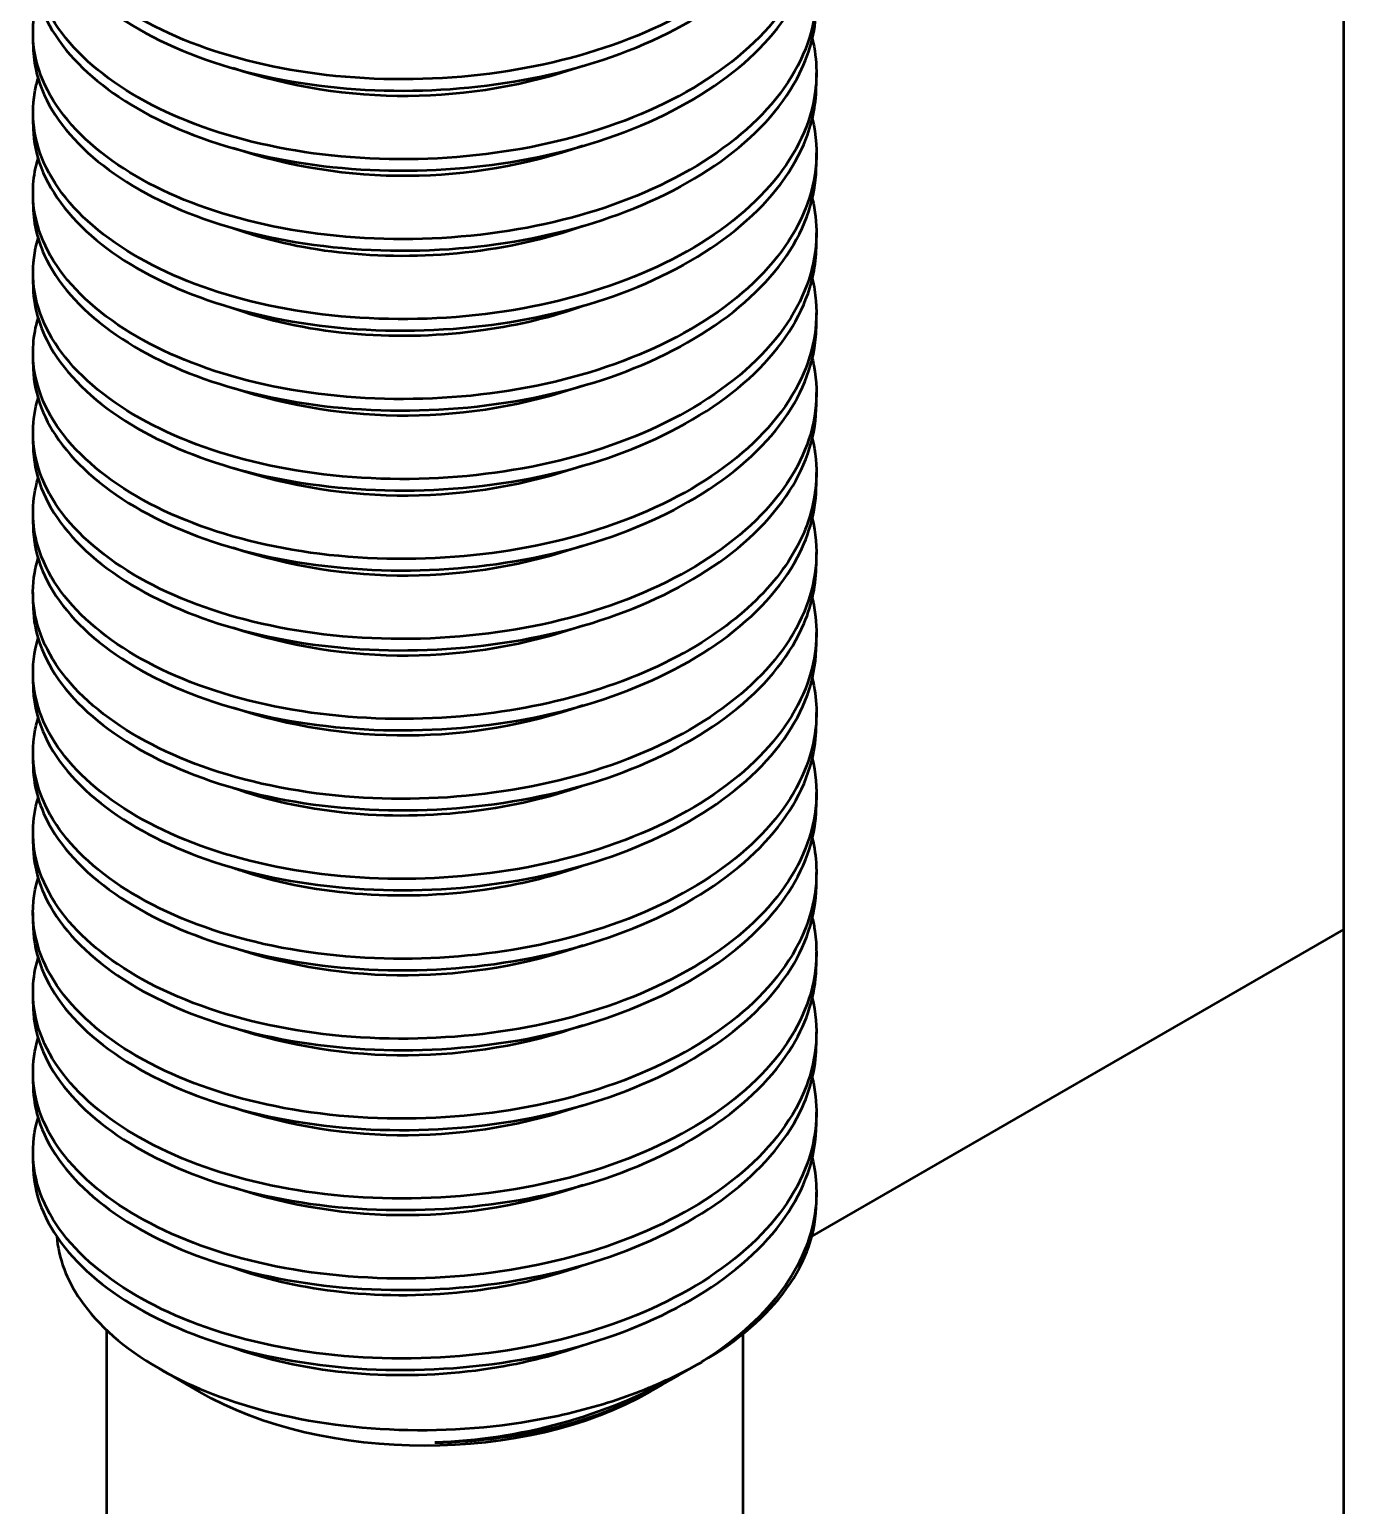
# Model space of a CAD drawing. Header units: millimetres. Extents: x 0 to 420, y 0 to 297.
# Drawn here: x 268.62 to 270.537, y 142.711 to 144.864 of the extents above; entities that cross this region are included whole.
import ezdxf

# ---------------------------------------------------------------- set-up
doc = ezdxf.new("R2010")
doc.units = ezdxf.units.MM
doc.header["$LTSCALE"] = 0.75
doc.layers.add('Visible', color=7, linetype='Continuous', lineweight=50)

msp = doc.modelspace()

# ---------------------------------------------------------------- linework, layer by layer
at = {"layer": 'Visible', "extrusion": (0, 0.816497, 0.57735)}
for p, q in [((270.537, 145.4377), (270.537, 142.1035)), ((268.6252, 144.8429), (268.6252, 144.8596)), ((269.768, 144.7846), (269.768, 144.8012)), ((268.6252, 144.7262), (268.6252, 144.7429)), ((269.768, 144.6679), (269.768, 144.6846)), ((268.6252, 144.6096), (268.6252, 144.6263)), ((269.768, 144.5513), (269.768, 144.5679)), ((268.6252, 144.493), (268.6252, 144.5096)), ((269.768, 144.4346), (269.768, 144.4513)), ((268.6252, 144.3763), (268.6252, 144.393)), ((269.768, 144.318), (269.768, 144.3347)), ((268.6252, 144.2597), (268.6252, 144.2763)), ((269.768, 144.2014), (269.768, 144.218)), ((268.6252, 144.143), (268.6252, 144.1597)), ((269.768, 144.0847), (269.768, 144.1014)), ((268.6252, 144.0264), (268.6252, 144.0431)), ((269.768, 143.9681), (269.768, 143.9847)), ((268.6252, 143.9097), (268.6252, 143.9264)), ((269.768, 143.8514), (269.768, 143.8681)), ((268.6252, 143.7931), (268.6252, 143.8098)), ((269.768, 143.7348), (269.768, 143.7514)), ((268.6252, 143.6765), (268.6252, 143.6931)), ((269.768, 143.6181), (269.768, 143.6348)), ((268.6252, 143.5598), (268.6252, 143.5765)), ((270.537, 143.5517), (269.7615, 143.104)), ((269.768, 143.5015), (269.768, 143.5182)), ((268.6252, 143.4432), (268.6252, 143.4598)), ((269.768, 143.3849), (269.768, 143.4015)), ((268.6252, 143.3265), (268.6252, 143.3432)), ((269.768, 143.2682), (269.768, 143.2849)), ((268.6252, 143.2099), (268.6252, 143.2266)), ((269.768, 143.1538), (269.768, 143.1682)), ((268.7323, 142.9673), (268.7323, 142.1332)), ((269.6609, 142.9615), (269.6609, 142.1332)), ((269.5665, 142.9008), (269.6007, 142.9205)), ((268.8683, 142.8768), (268.8086, 142.9113)), ((269.5249, 142.8768), (269.5382, 142.8845))]:
    msp.add_line(p, q, dxfattribs=at)
at = {"layer": 'Visible', "extrusion": (1e-16, -2e-16, -1)}
msp.add_arc((-269.1674, 145.5607), 0.7933, 250.8625, 288.3913, dxfattribs=at)
at = {"layer": 'Visible', "extrusion": (2e-16, -1e-16, -1)}
for centre, radius, start, end in [((-269.1674, 145.4444), 0.7936, 250.8759, 288.3866), ((-269.1859, 143.5896), 0.7871, 241.0731, 268.1349)]:
    msp.add_arc(centre, radius, start, end, dxfattribs=at)
at = {"layer": 'Visible', "extrusion": (0, 0, -1)}
msp.add_arc((-269.1672, 145.096), 0.795, 250.8983, 288.3414, dxfattribs=at)
at = {"layer": 'Visible', "extrusion": (2e-16, -2e-16, -1)}
for centre, radius, start, end in [((-269.1673, 144.9781), 0.7938, 250.8713, 288.3728), ((-269.1673, 144.8607), 0.7931, 250.8573, 288.3949), ((-269.1673, 144.1612), 0.7935, 250.8638, 288.3841)]:
    msp.add_arc(centre, radius, start, end, dxfattribs=at)
at = {"layer": 'Visible', "extrusion": (3e-16, -2e-16, -1)}
for centre, radius, start, end in [((-269.1674, 144.7444), 0.7935, 250.8688, 288.3879), ((-269.1673, 144.0445), 0.7934, 250.8654, 288.3864)]:
    msp.add_arc(centre, radius, start, end, dxfattribs=at)
at = {"layer": 'Visible', "extrusion": (3e-16, 0, -1)}
msp.add_arc((-269.1674, 144.6279), 0.7935, 250.8734, 288.3875, dxfattribs=at)
at = {"layer": 'Visible', "extrusion": (4e-16, 0, -1)}
msp.add_arc((-269.1673, 144.2787), 0.7943, 250.8827, 288.3601, dxfattribs=at)
at = {"layer": 'Visible', "extrusion": (2e-16, 0, -1)}
msp.add_arc((-269.1674, 143.928), 0.7935, 250.8725, 288.3872, dxfattribs=at)
at = {"layer": 'Visible'}
for centre, major_axis, start_param, end_param in [((269.1966, 143.1538), (0.5714, 0), -0.785398, 0), ((269.1966, 143.0817), (0.4831, 0), -1.539975, -0.74681)]:
    msp.add_ellipse(centre, major_axis=major_axis, ratio=0.57735, start_param=start_param, end_param=end_param, dxfattribs=at)
at = {"layer": 'Visible', "extrusion": (3e-16, 0, -1)}
msp.add_ellipse((269.1966, 143.0663), major_axis=(-0.4643, 0), ratio=0.57735, start_param=3.926991, end_param=5.497787, dxfattribs=at)
at = {"layer": 'Visible'}
for points, knots in [([(269.7621, 145.2012), (269.7642, 145.1924), (269.7657, 145.1836), (269.7716, 145.1307), (269.7628, 145.0866), (269.7175, 145.0008), (269.6802, 144.9598), (269.5829, 144.8889), (269.5243, 144.8596), (269.3937, 144.816), (269.3233, 144.802), (269.175, 144.7891), (269.0985, 144.7911), (268.956, 144.8118), (268.8909, 144.8296), (268.7765, 144.8792), (268.7286, 144.9106), (268.6577, 144.9819), (268.6355, 145.0212), (268.623, 145.0889), (268.6246, 145.1161), (268.6326, 145.1429)], [56.434315, 56.434315, 56.434315, 56.434315, 56.464862, 56.464862, 56.616871, 56.616871, 56.776016, 56.776016, 56.931806, 56.931806, 57.084802, 57.084802, 57.244918, 57.244918, 57.398928, 57.398928, 57.555887, 57.555887, 57.713987, 57.713987, 57.818845, 57.818845, 57.818845, 57.818845]), ([(268.6252, 145.0762), (268.6252, 145.0757), (268.6252, 145.0753), (268.6255, 145.0337), (268.6408, 144.9933), (268.6983, 144.9195), (268.739, 144.8867), (268.8431, 144.8302), (268.9065, 144.8079), (269.045, 144.7796), (269.1187, 144.7735), (269.2656, 144.7778), (269.3374, 144.7876), (269.4754, 144.8234), (269.5397, 144.8498), (269.647, 144.9148), (269.6895, 144.9525), (269.749, 145.035), (269.7655, 145.0789), (269.7679, 145.1273), (269.768, 145.1309), (269.768, 145.1345)], [41.573963, 41.573963, 41.573963, 41.573963, 41.575735, 41.575735, 41.734229, 41.734229, 41.886796, 41.886796, 42.045821, 42.045821, 42.20232, 42.20232, 42.354395, 42.354395, 42.513477, 42.513477, 42.668232, 42.668232, 42.822787, 42.822787, 42.835183, 42.835183, 42.835183, 42.835183]), ([(269.7621, 145.0846), (269.7625, 145.083), (269.7628, 145.0815), (269.7726, 145.036), (269.7683, 144.9914), (269.7317, 144.904), (269.6986, 144.8618), (269.6082, 144.7875), (269.5522, 144.7559), (269.4258, 144.7078), (269.3571, 144.6914), (269.2108, 144.6735), (269.1344, 144.6728), (268.9893, 144.6882), (268.9217, 144.7037), (268.8024, 144.7488), (268.7517, 144.778), (268.6724, 144.8461), (268.6453, 144.8848), (268.6227, 144.9587), (268.6226, 144.9928), (268.6326, 145.0262)], [58.958695, 58.958695, 58.958695, 58.958695, 58.963944, 58.963944, 59.11669, 59.11669, 59.275822, 59.275822, 59.432508, 59.432508, 59.58463, 59.58463, 59.74381, 59.74381, 59.89875, 59.89875, 60.053213, 60.053213, 60.21238, 60.21238, 60.34327, 60.34327, 60.34327, 60.34327]), ([(268.6252, 144.9595), (268.6252, 144.9523), (268.6256, 144.945), (268.6318, 144.897), (268.6518, 144.8575), (268.7174, 144.7863), (268.7617, 144.755), (268.872, 144.7025), (268.9379, 144.6826), (269.0794, 144.6594), (269.1534, 144.6559), (269.3001, 144.6652), (269.3714, 144.6775), (269.5064, 144.7185), (269.5684, 144.7474), (269.6688, 144.8163), (269.7071, 144.8552), (269.756, 144.9359), (269.768, 144.9766), (269.768, 145.0179)], [39.051031, 39.051031, 39.051031, 39.051031, 39.079202, 39.079202, 39.236579, 39.236579, 39.388493, 39.388493, 39.547565, 39.547565, 39.703182, 39.703182, 39.856235, 39.856235, 40.016166, 40.016166, 40.170007, 40.170007, 40.312309, 40.312309, 40.312309, 40.312309]), ([(269.7621, 144.9679), (269.7712, 144.9296), (269.7698, 144.8906), (269.7438, 144.8077), (269.7153, 144.7648), (269.6326, 144.6873), (269.5794, 144.6536), (269.4575, 144.6009), (269.3905, 144.582), (269.2459, 144.5591), (269.1695, 144.5558), (269.022, 144.5661), (268.9524, 144.5793), (268.8284, 144.62), (268.7751, 144.6471), (268.6882, 144.7122), (268.6565, 144.7501), (268.6232, 144.8291), (268.6208, 144.8693), (268.6324, 144.9091), (268.6325, 144.9094), (268.6326, 144.9096)], [61.482271, 61.482271, 61.482271, 61.482271, 61.615733, 61.615733, 61.773926, 61.773926, 61.931533, 61.931533, 62.083544, 62.083544, 62.242666, 62.242666, 62.398508, 62.398508, 62.551395, 62.551395, 62.711569, 62.711569, 62.865629, 62.865629, 62.866615, 62.866615, 62.866615, 62.866615]), ([(268.6252, 144.8429), (268.6252, 144.8308), (268.6265, 144.8187), (268.6379, 144.766), (268.6614, 144.7268), (268.7346, 144.6563), (268.7832, 144.6255), (268.8989, 144.5771), (268.9646, 144.5599), (269.1082, 144.5406), (269.185, 144.5393), (269.3329, 144.5536), (269.4029, 144.5683), (269.5323, 144.6132), (269.5902, 144.6432), (269.6856, 144.715), (269.7217, 144.7564), (269.7598, 144.8332), (269.768, 144.8671), (269.768, 144.9012)], [36.528077, 36.528077, 36.528077, 36.528077, 36.574984, 36.574984, 36.733331, 36.733331, 36.889509, 36.889509, 37.043728, 37.043728, 37.204085, 37.204085, 37.356722, 37.356722, 37.512727, 37.512727, 37.671812, 37.671812, 37.789715, 37.789715, 37.789715, 37.789715]), ([(269.7621, 144.8513), (269.7696, 144.8197), (269.77, 144.7877), (269.7536, 144.7114), (269.7299, 144.6685), (269.656, 144.5885), (269.6061, 144.5527), (269.489, 144.4954), (269.4235, 144.4739), (269.2809, 144.4459), (269.2047, 144.44), (269.0555, 144.4451), (268.9838, 144.4559), (268.8555, 144.4923), (268.7995, 144.5173), (268.7059, 144.5789), (268.6702, 144.6154), (268.6278, 144.6931), (268.6207, 144.7333), (268.6291, 144.7799), (268.6307, 144.7865), (268.6326, 144.793)], [64.006155, 64.006155, 64.006155, 64.006155, 64.116195, 64.116195, 64.27175, 64.27175, 64.430501, 64.430501, 64.583305, 64.583305, 64.742439, 64.742439, 64.899186, 64.899186, 65.051275, 65.051275, 65.21045, 65.21045, 65.36545, 65.36545, 65.390874, 65.390874, 65.390874, 65.390874]), ([(268.6252, 144.7262), (268.6252, 144.7076), (268.6282, 144.689), (268.648, 144.6301), (268.6763, 144.5916), (268.7576, 144.5243), (268.8089, 144.4957), (268.9294, 144.4517), (268.9975, 144.4368), (269.1433, 144.4226), (269.2197, 144.424), (269.3656, 144.4432), (269.4339, 144.4602), (269.5591, 144.5095), (269.6145, 144.5416), (269.7035, 144.6171), (269.7356, 144.6601), (269.763, 144.7313), (269.768, 144.7579), (269.768, 144.7846)], [34.003576, 34.003576, 34.003576, 34.003576, 34.075851, 34.075851, 34.235299, 34.235299, 34.389308, 34.389308, 34.544499, 34.544499, 34.70369, 34.70369, 34.855733, 34.855733, 35.012674, 35.012674, 35.173382, 35.173382, 35.265675, 35.265675, 35.265675, 35.265675]), ([(269.7621, 144.7346), (269.7679, 144.7101), (269.7695, 144.6853), (269.7616, 144.6162), (269.7427, 144.573), (269.6777, 144.4908), (269.6313, 144.4529), (269.5194, 144.391), (269.4558, 144.367), (269.316, 144.3339), (269.2409, 144.3255), (269.0909, 144.3252), (269.0175, 144.3334), (268.8845, 144.3652), (268.8258, 144.388), (268.7254, 144.4464), (268.6856, 144.4816), (268.6343, 144.5578), (268.6227, 144.5979), (268.6265, 144.6511), (268.6289, 144.6638), (268.6326, 144.6763)], [66.530046, 66.530046, 66.530046, 66.530046, 66.615536, 66.615536, 66.768999, 66.768999, 66.928714, 66.928714, 67.082369, 67.082369, 67.240341, 67.240341, 67.39803, 67.39803, 67.550076, 67.550076, 67.709207, 67.709207, 67.865128, 67.865128, 67.914342, 67.914342, 67.914342, 67.914342]), ([(268.6252, 144.6096), (268.6252, 144.5847), (268.6307, 144.5598), (268.6599, 144.4954), (268.6927, 144.4577), (268.7817, 144.3934), (268.8357, 144.367), (268.9609, 144.3274), (269.0311, 144.3148), (269.1791, 144.3059), (269.2555, 144.31), (269.3995, 144.3343), (269.4661, 144.3538), (269.5868, 144.4078), (269.6391, 144.4421), (269.7194, 144.5202), (269.7466, 144.5631), (269.7652, 144.6278), (269.768, 144.6479), (269.768, 144.6679)], [31.479305, 31.479305, 31.479305, 31.479305, 31.576099, 31.576099, 31.736622, 31.736622, 31.889288, 31.889288, 32.04545, 32.04545, 32.204629, 32.204629, 32.356818, 32.356818, 32.514754, 32.514754, 32.672185, 32.672185, 32.741579, 32.741579, 32.741579, 32.741579]), ([(269.7621, 144.618), (269.7663, 144.6004), (269.7683, 144.5827), (269.7674, 144.5207), (269.753, 144.4772), (269.6966, 144.393), (269.6538, 144.3533), (269.5474, 144.2871), (269.4858, 144.2608), (269.3499, 144.2232), (269.2768, 144.2123), (269.1274, 144.2065), (269.0525, 144.2121), (268.9151, 144.2391), (268.8535, 144.2598), (268.7464, 144.3146), (268.7027, 144.3485), (268.6428, 144.423), (268.6268, 144.4629), (268.6246, 144.5223), (268.6271, 144.5412), (268.6326, 144.5597)], [69.053892, 69.053892, 69.053892, 69.053892, 69.115186, 69.115186, 69.267606, 69.267606, 69.428462, 69.428462, 69.583126, 69.583126, 69.73854, 69.73854, 69.897383, 69.897383, 70.050271, 70.050271, 70.209438, 70.209438, 70.366274, 70.366274, 70.438978, 70.438978, 70.438978, 70.438978]), ([(268.6252, 144.493), (268.6252, 144.4615), (268.634, 144.4302), (268.6739, 144.3611), (268.7107, 144.3249), (268.806, 144.2641), (268.8626, 144.2397), (268.9922, 144.2044), (269.0643, 144.1942), (269.2145, 144.1904), (269.2912, 144.1971), (269.4338, 144.2269), (269.4987, 144.2491), (269.6142, 144.308), (269.6631, 144.3444), (269.7341, 144.4251), (269.7564, 144.4681), (269.7669, 144.5255), (269.768, 144.5384), (269.768, 144.5513)], [28.955855, 28.955855, 28.955855, 28.955855, 29.077732, 29.077732, 29.236827, 29.236827, 29.388764, 29.388764, 29.545676, 29.545676, 29.706053, 29.706053, 29.859058, 29.859058, 30.018041, 30.018041, 30.172786, 30.172786, 30.217306, 30.217306, 30.217306, 30.217306]), ([(269.7621, 144.5013), (269.7647, 144.4905), (269.7664, 144.4796), (269.7709, 144.4246), (269.7608, 144.3807), (269.713, 144.2953), (269.6746, 144.2546), (269.5753, 144.1848), (269.516, 144.1562), (269.3842, 144.1139), (269.3132, 144.1005), (269.1647, 144.0892), (269.0885, 144.092), (268.947, 144.1141), (268.8826, 144.1325), (268.7696, 144.1833), (268.7225, 144.2154), (268.654, 144.2875), (268.6332, 144.327), (268.6233, 144.3928), (268.6252, 144.4182), (268.6326, 144.4431)], [71.578467, 71.578467, 71.578467, 71.578467, 71.616214, 71.616214, 71.768192, 71.768192, 71.927354, 71.927354, 72.082879, 72.082879, 72.23627, 72.23627, 72.396091, 72.396091, 72.549843, 72.549843, 72.707637, 72.707637, 72.865434, 72.865434, 72.962979, 72.962979, 72.962979, 72.962979]), ([(268.6252, 144.3763), (268.6252, 144.3383), (268.638, 144.3007), (268.6901, 144.2271), (268.7309, 144.1923), (268.8332, 144.1348), (268.8926, 144.1126), (269.0268, 144.0821), (269.1006, 144.0745), (269.2505, 144.0763), (269.325, 144.0854), (269.4638, 144.1197), (269.527, 144.1443), (269.6374, 144.2074), (269.6829, 144.2458), (269.7456, 144.3285), (269.7633, 144.3718), (269.7678, 144.4223), (269.768, 144.4285), (269.768, 144.4346)], [26.433139, 26.433139, 26.433139, 26.433139, 26.580113, 26.580113, 26.739209, 26.739209, 26.89136, 26.89136, 27.049285, 27.049285, 27.20643, 27.20643, 27.360281, 27.360281, 27.520223, 27.520223, 27.673265, 27.673265, 27.69459, 27.69459, 27.69459, 27.69459]), ([(269.7621, 144.3847), (269.763, 144.3812), (269.7637, 144.3776), (269.7726, 144.33), (269.767, 144.2856), (269.728, 144.1987), (269.6937, 144.1568), (269.6014, 144.0834), (269.5446, 144.0524), (269.4171, 144.0055), (269.3479, 143.9898), (269.2005, 143.9732), (269.1233, 143.9733), (268.9783, 143.9905), (268.9116, 144.0068), (268.7939, 144.0533), (268.7441, 144.0832), (268.6674, 144.1523), (268.6419, 144.1913), (268.6227, 144.2632), (268.6233, 144.2951), (268.6326, 144.3264)], [74.102631, 74.102631, 74.102631, 74.102631, 74.114907, 74.114907, 74.267411, 74.267411, 74.426631, 74.426631, 74.583209, 74.583209, 74.735628, 74.735628, 74.896602, 74.896602, 75.051374, 75.051374, 75.206688, 75.206688, 75.365649, 75.365649, 75.488271, 75.488271, 75.488271, 75.488271]), ([(268.6252, 144.2597), (268.6252, 144.256), (268.6253, 144.2524), (268.6282, 144.2081), (268.6454, 144.1682), (268.7078, 144.0939), (268.7529, 144.0603), (268.8624, 144.0064), (268.9249, 143.9864), (269.0636, 143.9609), (269.139, 143.9562), (269.2881, 143.9638), (269.3605, 143.9754), (269.4952, 144.0144), (269.5561, 144.0415), (269.66, 144.1085), (269.7013, 144.1482), (269.7547, 144.2318), (269.768, 144.2746), (269.768, 144.318)], [23.910514, 23.910514, 23.910514, 23.910514, 23.924649, 23.924649, 24.081566, 24.081566, 24.241629, 24.241629, 24.394627, 24.394627, 24.553607, 24.553607, 24.708148, 24.708148, 24.862915, 24.862915, 25.022, 25.022, 25.17151, 25.17151, 25.17151, 25.17151]), ([(269.6007, 143.9703), (269.5546, 143.9415), (269.5009, 143.9174), (269.3855, 143.8816), (269.3249, 143.8698), (269.1896, 143.8564), (269.1155, 143.8572), (268.9716, 143.8751), (268.9033, 143.8924), (268.7868, 143.9406), (268.7388, 143.9703), (268.6651, 144.0389), (268.6406, 144.0773), (268.6227, 144.148), (268.6235, 144.1792), (268.6326, 144.2098)], [0.000001, 0.000001, 0.000001, 0.000001, 0.137013, 0.137013, 0.268651, 0.268651, 0.42334, 0.42334, 0.582491, 0.582491, 0.734712, 0.734712, 0.891145, 0.891145, 1.010826, 1.010826, 1.010826, 1.010826]), ([(268.6252, 144.143), (268.6252, 144.1329), (268.6261, 144.1227), (268.6353, 144.0718), (268.6574, 144.0325), (268.7282, 143.9611), (268.776, 143.9297), (268.8903, 143.88), (268.9553, 143.8621), (269.0978, 143.8414), (269.1743, 143.8393), (269.3226, 143.8521), (269.3931, 143.866), (269.5237, 143.9095), (269.5824, 143.9388), (269.6798, 144.0096), (269.7172, 144.0506), (269.7587, 144.1291), (269.768, 144.1651), (269.768, 144.2014)], [21.388856, 21.388856, 21.388856, 21.388856, 21.428283, 21.428283, 21.586229, 21.586229, 21.743112, 21.743112, 21.896975, 21.896975, 22.056935, 22.056935, 22.209828, 22.209828, 22.365468, 22.365468, 22.524481, 22.524481, 22.649753, 22.649753, 22.649753, 22.649753]), ([(269.7621, 144.1514), (269.7723, 144.1084), (269.7693, 144.0647), (269.7368, 143.9796), (269.7071, 143.9389), (269.623, 143.864), (269.5684, 143.831), (269.442, 143.7793), (269.3715, 143.7611), (269.2257, 143.7414), (269.1519, 143.7395), (269.0059, 143.752), (268.9352, 143.7668), (268.8125, 143.8108), (268.7609, 143.839), (268.6796, 143.905), (268.6511, 143.9423), (268.6228, 144.0183), (268.6215, 144.0561), (268.6326, 144.0931)], [2.149112, 2.149112, 2.149112, 2.149112, 2.298632, 2.298632, 2.450583, 2.450583, 2.608232, 2.608232, 2.765728, 2.765728, 2.91933, 2.91933, 3.079, 3.079, 3.232154, 3.232154, 3.387528, 3.387528, 3.532158, 3.532158, 3.532158, 3.532158]), ([(268.6252, 144.0264), (268.6252, 144.0095), (268.6277, 143.9926), (268.6451, 143.9353), (268.6721, 143.8966), (268.7513, 143.8285), (268.802, 143.7992), (268.9212, 143.7541), (268.9887, 143.7385), (269.1338, 143.723), (269.2102, 143.7237), (269.3565, 143.7415), (269.4252, 143.7578), (269.5516, 143.8059), (269.6078, 143.8374), (269.6983, 143.9116), (269.7314, 143.9538), (269.7621, 144.0266), (269.768, 144.0556), (269.768, 144.0847)], [18.866568, 18.866568, 18.866568, 18.866568, 18.932086, 18.932086, 19.091096, 19.091096, 19.245461, 19.245461, 19.40025, 19.40025, 19.559293, 19.559293, 19.711292, 19.711292, 19.867825, 19.867825, 20.026818, 20.026818, 20.127433, 20.127433, 20.127433, 20.127433]), ([(269.7621, 144.0348), (269.7706, 143.999), (269.77, 143.9626), (269.7481, 143.8835), (269.7227, 143.8419), (269.6464, 143.7645), (269.5956, 143.7298), (269.4746, 143.6733), (269.4053, 143.6523), (269.2611, 143.6276), (269.1878, 143.6231), (269.0411, 143.6302), (268.9691, 143.6423), (268.8408, 143.6815), (268.7853, 143.7081), (268.6964, 143.7714), (268.6638, 143.8074), (268.6249, 143.886), (268.6201, 143.9279), (268.6312, 143.9717), (268.6319, 143.9741), (268.6326, 143.9765)], [4.670069, 4.670069, 4.670069, 4.670069, 4.794773, 4.794773, 4.946664, 4.946664, 5.103343, 5.103343, 5.262319, 5.262319, 5.415053, 5.415053, 5.573739, 5.573739, 5.728877, 5.728877, 5.883383, 5.883383, 6.044079, 6.044079, 6.053456, 6.053456, 6.053456, 6.053456]), ([(268.6252, 143.9097), (268.6252, 143.8866), (268.6299, 143.8635), (268.6563, 143.8006), (268.6878, 143.7627), (268.7746, 143.6976), (268.8279, 143.6705), (268.9517, 143.6296), (269.0214, 143.6164), (269.1688, 143.606), (269.2452, 143.6093), (269.3898, 143.6321), (269.4568, 143.6509), (269.5789, 143.7035), (269.6321, 143.7371), (269.7149, 143.8145), (269.7436, 143.8575), (269.7646, 143.9241), (269.768, 143.9461), (269.768, 143.9681)], [16.345374, 16.345374, 16.345374, 16.345374, 16.435068, 16.435068, 16.595078, 16.595078, 16.747854, 16.747854, 16.903537, 16.903537, 17.06252, 17.06252, 17.214389, 17.214389, 17.371836, 17.371836, 17.529952, 17.529952, 17.606, 17.606, 17.606, 17.606]), ([(269.7621, 143.9181), (269.769, 143.8893), (269.7699, 143.86), (269.757, 143.7869), (269.7356, 143.7444), (269.6668, 143.6647), (269.6196, 143.6286), (269.5046, 143.568), (269.4374, 143.5445), (269.2959, 143.5149), (269.2234, 143.508), (269.0764, 143.5098), (269.0035, 143.5192), (268.8698, 143.5536), (268.8103, 143.5785), (268.7142, 143.6391), (268.6779, 143.6738), (268.6306, 143.7504), (268.6211, 143.7918), (268.628, 143.842), (268.63, 143.851), (268.6326, 143.8598)], [7.191589, 7.191589, 7.191589, 7.191589, 7.292231, 7.292231, 7.444807, 7.444807, 7.600569, 7.600569, 7.759496, 7.759496, 7.911364, 7.911364, 8.068892, 8.068892, 8.22654, 8.22654, 8.380033, 8.380033, 8.539583, 8.539583, 8.57419, 8.57419, 8.57419, 8.57419]), ([(268.6252, 143.7931), (268.6252, 143.7634), (268.633, 143.7338), (268.6699, 143.6659), (268.7056, 143.6294), (268.799, 143.5677), (268.8549, 143.5427), (268.9833, 143.5062), (269.0549, 143.4953), (269.2041, 143.4901), (269.2803, 143.496), (269.4229, 143.5239), (269.4884, 143.5453), (269.6056, 143.6026), (269.6556, 143.6384), (269.7297, 143.7183), (269.7535, 143.7612), (269.7664, 143.821), (269.768, 143.8362), (269.768, 143.8514)], [13.823342, 13.823342, 13.823342, 13.823342, 13.938488, 13.938488, 14.097518, 14.097518, 14.249475, 14.249475, 14.406061, 14.406061, 14.565048, 14.565048, 14.717696, 14.717696, 14.876283, 14.876283, 15.031742, 15.031742, 15.0843, 15.0843, 15.0843, 15.0843]), ([(269.7621, 143.8015), (269.7672, 143.7799), (269.7691, 143.758), (269.7643, 143.6915), (269.747, 143.6478), (269.6859, 143.5659), (269.6426, 143.5284), (269.534, 143.4641), (269.4692, 143.4381), (269.3306, 143.4034), (269.2587, 143.3941), (269.1118, 143.3907), (269.0382, 143.3974), (268.9002, 143.4268), (268.8374, 143.4495), (268.7345, 143.5068), (268.6946, 143.5399), (268.6388, 143.6142), (268.6245, 143.6549), (268.6255, 143.7118), (268.6279, 143.7276), (268.6326, 143.7432)], [9.711866, 9.711866, 9.711866, 9.711866, 9.787136, 9.787136, 9.941191, 9.941191, 10.096022, 10.096022, 10.254987, 10.254987, 10.40686, 10.40686, 10.563436, 10.563436, 10.722364, 10.722364, 10.875, 10.875, 11.033579, 11.033579, 11.094645, 11.094645, 11.094645, 11.094645]), ([(268.9171, 143.7583), (268.966, 143.7406), (269.0209, 143.7284), (269.1411, 143.7159), (269.2057, 143.7167), (269.3245, 143.7315), (269.3781, 143.7439), (269.4274, 143.7615)], [-48.8427171, -48.8427171, -48.8427171, -48.8427171, -48.7175018, -48.7175018, -48.5837459, -48.5837459, -48.4664305, -48.4664305, -48.4664305, -48.4664305]), ([(268.6252, 143.6765), (268.6252, 143.6403), (268.6368, 143.6045), (268.6853, 143.5321), (268.725, 143.4969), (268.8253, 143.4385), (268.884, 143.4156), (269.0168, 143.3837), (269.0902, 143.3754), (269.2402, 143.3756), (269.3153, 143.384), (269.4552, 143.417), (269.5189, 143.441), (269.6309, 143.5028), (269.6774, 143.5406), (269.7425, 143.6228), (269.7615, 143.666), (269.7676, 143.7185), (269.768, 143.7266), (269.768, 143.7348)], [11.302236, 11.302236, 11.302236, 11.302236, 11.442009, 11.442009, 11.600991, 11.600991, 11.752887, 11.752887, 11.910409, 11.910409, 12.068294, 12.068294, 12.221788, 12.221788, 12.381335, 12.381335, 12.534685, 12.534685, 12.562776, 12.562776, 12.562776, 12.562776]), ([(269.7621, 143.6848), (269.7653, 143.6714), (269.7672, 143.6577), (269.7698, 143.5999), (269.7579, 143.5562), (269.7069, 143.4714), (269.6669, 143.4313), (269.5652, 143.3629), (269.505, 143.3351), (269.3717, 143.2945), (269.3, 143.2821), (269.1511, 143.2728), (269.0753, 143.2766), (268.9352, 143.3005), (268.8719, 143.3198), (268.7607, 143.3722), (268.7147, 143.4051), (268.6493, 143.4784), (268.6304, 143.518), (268.6237, 143.5814), (268.6259, 143.6042), (268.6326, 143.6266)], [12.232886, 12.232886, 12.232886, 12.232886, 12.279893, 12.279893, 12.431731, 12.431731, 12.590705, 12.590705, 12.745681, 12.745681, 12.899489, 12.899489, 13.058716, 13.058716, 13.211925, 13.211925, 13.370718, 13.370718, 13.527905, 13.527905, 13.615561, 13.615561, 13.615561, 13.615561]), ([(268.6252, 143.5598), (268.6252, 143.5579), (268.6252, 143.556), (268.6267, 143.5134), (268.6426, 143.4735), (268.7024, 143.3989), (268.746, 143.3651), (268.853, 143.3101), (268.9145, 143.2895), (269.0519, 143.2623), (269.1268, 143.2567), (269.2762, 143.2625), (269.3492, 143.2733), (269.4852, 143.3108), (269.5469, 143.3371), (269.6534, 143.4032), (269.6963, 143.4428), (269.7528, 143.527), (269.7673, 143.5705), (269.768, 143.6159), (269.768, 143.617), (269.768, 143.6181)], [8.780089, 8.780089, 8.780089, 8.780089, 8.787537, 8.787537, 8.944205, 8.944205, 9.103216, 9.103216, 9.255941, 9.255941, 9.414614, 9.414614, 9.569921, 9.569921, 9.724421, 9.724421, 9.885103, 9.885103, 10.037392, 10.037392, 10.041337, 10.041337, 10.041337, 10.041337]), ([(269.7621, 143.5682), (269.7636, 143.5619), (269.7648, 143.5555), (269.7722, 143.5051), (269.7649, 143.4609), (269.7226, 143.3746), (269.6867, 143.3331), (269.5917, 143.261), (269.534, 143.2309), (269.4048, 143.1858), (269.335, 143.171), (269.1871, 143.1563), (269.1103, 143.1574), (268.9665, 143.1765), (268.9006, 143.1936), (268.7847, 143.2417), (268.7359, 143.2724), (268.6622, 143.3426), (268.6384, 143.3818), (268.6228, 143.4515), (268.624, 143.481), (268.6326, 143.5099)], [14.753463, 14.753463, 14.753463, 14.753463, 14.775419, 14.775419, 14.927397, 14.927397, 15.086359, 15.086359, 15.242304, 15.242304, 15.394766, 15.394766, 15.555065, 15.555065, 15.709223, 15.709223, 15.865135, 15.865135, 16.023425, 16.023425, 16.136592, 16.136592, 16.136592, 16.136592]), ([(268.6252, 143.4432), (268.6252, 143.4349), (268.6258, 143.4265), (268.633, 143.3776), (268.6537, 143.338), (268.7222, 143.2659), (268.7692, 143.2338), (268.8821, 143.1829), (268.9464, 143.1644), (269.0879, 143.1422), (269.164, 143.1394), (269.3126, 143.1507), (269.3836, 143.1639), (269.5155, 143.2061), (269.5748, 143.2348), (269.6742, 143.3045), (269.7127, 143.3451), (269.7576, 143.4251), (269.768, 143.4631), (269.768, 143.5015)], [6.258602, 6.258602, 6.258602, 6.258602, 6.290765, 6.290765, 6.448388, 6.448388, 6.606083, 6.606083, 6.759668, 6.759668, 6.919314, 6.919314, 7.072582, 7.072582, 7.227938, 7.227938, 7.386945, 7.386945, 7.519307, 7.519307, 7.519307, 7.519307]), ([(269.7621, 143.4516), (269.7723, 143.4088), (269.7693, 143.3653), (269.7363, 143.2782), (269.7045, 143.2353), (269.616, 143.1595), (269.5609, 143.1273), (269.4359, 143.0778), (269.3677, 143.0606), (269.222, 143.0411), (269.1455, 143.0396), (268.9996, 143.0534), (268.9313, 143.0681), (268.8106, 143.1119), (268.759, 143.1403), (268.6772, 143.2075), (268.6487, 143.2459), (268.6227, 143.3216), (268.622, 143.3578), (268.6326, 143.3933)], [17.274129, 17.274129, 17.274129, 17.274129, 17.422548, 17.422548, 17.582723, 17.582723, 17.739416, 17.739416, 17.891145, 17.891145, 18.050023, 18.050023, 18.204968, 18.204968, 18.358568, 18.358568, 18.517769, 18.517769, 18.656163, 18.656163, 18.656163, 18.656163]), ([(268.6252, 143.3265), (268.6252, 143.3118), (268.6271, 143.297), (268.6417, 143.2418), (268.6672, 143.2028), (268.7437, 143.1337), (268.7934, 143.1037), (268.9111, 143.0571), (268.9778, 143.0408), (269.1227, 143.0235), (269.1998, 143.0233), (269.3473, 143.0399), (269.4165, 143.0556), (269.5441, 143.1024), (269.601, 143.1333), (269.6934, 143.2066), (269.7277, 143.2485), (269.7612, 143.3229), (269.768, 143.3538), (269.768, 143.3849)], [3.735878, 3.735878, 3.735878, 3.735878, 3.793083, 3.793083, 3.951867, 3.951867, 4.107063, 4.107063, 4.261664, 4.261664, 4.422459, 4.422459, 4.574738, 4.574738, 4.731142, 4.731142, 4.890203, 4.890203, 4.997593, 4.997593, 4.997593, 4.997593]), ([(269.7621, 143.3349), (269.7707, 143.2988), (269.7699, 143.2622), (269.7473, 143.1814), (269.7204, 143.1385), (269.6407, 143.0602), (269.5885, 143.0258), (269.4682, 142.9715), (269.4017, 142.9518), (269.2578, 142.9272), (269.1814, 142.9229), (269.0333, 142.9315), (268.9629, 142.9439), (268.8375, 142.9832), (268.7833, 143.0095), (268.6938, 143.0736), (268.6607, 143.1112), (268.6244, 143.19), (268.6205, 143.2302), (268.6313, 143.2722), (268.6319, 143.2744), (268.6326, 143.2766)], [19.793275, 19.793275, 19.793275, 19.793275, 19.918753, 19.918753, 20.075697, 20.075697, 20.233399, 20.233399, 20.385338, 20.385338, 20.544215, 20.544215, 20.700146, 20.700146, 20.852465, 20.852465, 21.012754, 21.012754, 21.166895, 21.166895, 21.175581, 21.175581, 21.175581, 21.175581]), ([(268.6252, 143.2099), (268.6252, 143.1886), (268.6292, 143.1673), (268.6527, 143.1061), (268.683, 143.0679), (268.7675, 143.0019), (268.82, 142.9741), (268.9425, 142.932), (269.0115, 142.9181), (269.1583, 142.9061), (269.2347, 142.9086), (269.3798, 142.9299), (269.4474, 142.948), (269.5708, 142.9992), (269.6249, 143.0322), (269.7103, 143.1089), (269.7404, 143.1518), (269.764, 143.2204), (269.768, 143.2443), (269.768, 143.2682)], [1.213408, 1.213408, 1.213408, 1.213408, 1.295973, 1.295973, 1.455743, 1.455743, 1.608966, 1.608966, 1.764438, 1.764438, 1.923497, 1.923497, 2.07538, 2.07538, 2.232608, 2.232608, 2.391748, 2.391748, 2.474568, 2.474568, 2.474568, 2.474568]), ([(268.6597, 143.1037), (268.6624, 143.072), (268.6741, 143.0407), (268.72, 142.9741), (268.7584, 142.9404), (268.8494, 142.8876), (268.9013, 142.8656), (269.0297, 142.8321), (269.1001, 142.8228), (269.2463, 142.82), (269.3202, 142.827), (269.4305, 142.8508), (269.4688, 142.862), (269.5392, 142.8886), (269.5714, 142.9036), (269.6007, 142.9205)], [-0.9459493, -0.9459493, -0.9459493, -0.9459493, -0.8052171, -0.8052171, -0.6298419, -0.6298419, -0.4810019, -0.4810019, -0.3292861, -0.3292861, -0.1732888, -0.1732888, -0.0848151, -0.0848151, -0.000001, -0.000001, -0.000001, -0.000001]), ([(268.9171, 143.0585), (268.9618, 143.0422), (269.0115, 143.0306), (269.1263, 143.0165), (269.1914, 143.0162), (269.3157, 143.0297), (269.3741, 143.0425), (269.4274, 143.0616)], [-61.5537504, -61.5537504, -61.5537504, -61.5537504, -61.4392906, -61.4392906, -61.3045017, -61.3045017, -61.1777351, -61.1777351, -61.1777351, -61.1777351])]:
    msp.add_open_spline(points, degree=3, knots=knots, dxfattribs=at)
at = {"layer": 'Visible', "extrusion": (-8.07e-14, -4.9318e-12, -1)}
msp.add_open_spline([(268.9171, 144.5748), (268.9637, 144.5579), (269.0159, 144.546), (269.1312, 144.5329), (269.1938, 144.5328), (269.3158, 144.5461), (269.3741, 144.5589), (269.4274, 144.578)], degree=3, knots=[-33.9890622, -33.9890622, -33.9890622, -33.9890622, -33.8691698, -33.8691698, -33.738922, -33.738922, -33.6118274, -33.6118274, -33.6118274, -33.6118274], dxfattribs=at)
at = {"layer": 'Visible', "extrusion": (1.775e-13, -1.664e-12, -1)}
msp.add_open_spline([(268.9171, 144.4582), (268.9191, 144.4575), (268.921, 144.4567), (268.976, 144.4375), (269.0357, 144.4254), (269.1592, 144.4157), (269.2216, 144.4176), (269.3333, 144.4334), (269.3822, 144.4452), (269.4274, 144.4613)], degree=3, knots=[-36.1124387, -36.1124387, -36.1124387, -36.1124387, -36.1074286, -36.1074286, -35.9729603, -35.9729603, -35.8435953, -35.8435953, -35.7356768, -35.7356768, -35.7356768, -35.7356768], dxfattribs=at)
at = {"layer": 'Visible', "extrusion": (1.292e-12, -7.007e-13, -1)}
msp.add_open_spline([(269.7621, 144.2681), (269.7717, 144.2277), (269.7696, 144.1868), (269.745, 144.1147), (269.7264, 144.0835), (269.6744, 144.0235), (269.6406, 143.9953), (269.6007, 143.9703)], degree=3, knots=[76.6281009, 76.6281009, 76.6281009, 76.6281009, 76.7684493, 76.7684493, 76.8824983, 76.8824983, 77.0011908, 77.0011908, 77.0011908, 77.0011908], dxfattribs=at)
at = {"layer": 'Visible', "extrusion": (-4.626e-13, -1.7375e-12, -1)}
msp.add_open_spline([(268.9171, 143.6417), (268.9226, 143.6397), (268.9282, 143.6378), (268.9864, 143.6186), (269.045, 143.6076), (269.1695, 143.599), (269.2341, 143.6019), (269.3425, 143.6191), (269.3865, 143.6302), (269.4274, 143.6448)], degree=3, knots=[-50.9619446, -50.9619446, -50.9619446, -50.9619446, -50.9479014, -50.9479014, -50.8170893, -50.8170893, -50.6834132, -50.6834132, -50.5858158, -50.5858158, -50.5858158, -50.5858158], dxfattribs=at)
at = {"layer": 'Visible', "extrusion": (2.6202e-12, -1.5641e-12, -1)}
msp.add_open_spline([(269.7621, 143.2183), (269.769, 143.1893), (269.7699, 143.16), (269.7579, 143.0925), (269.7407, 143.0552), (269.6856, 142.9834), (269.6473, 142.9497), (269.6007, 142.9205)], degree=3, knots=[22.3128442, 22.3128442, 22.3128442, 22.3128442, 22.4135844, 22.4135844, 22.5466968, 22.5466968, 22.6851935, 22.6851935, 22.6851935, 22.6851935], dxfattribs=at)
at = {"layer": 'Visible', "extrusion": (-1.775e-13, 1.6749e-12, -1)}
msp.add_open_spline([(268.9171, 142.9418), (268.9189, 142.9412), (268.9207, 142.9405), (268.974, 142.9218), (269.0318, 142.9098), (269.1553, 142.8992), (269.2199, 142.901), (269.3336, 142.9171), (269.3823, 142.9289), (269.4274, 142.945)], degree=3, knots=[-63.6704453, -63.6704453, -63.6704453, -63.6704453, -63.6658652, -63.6658652, -63.5356247, -63.5356247, -63.4021378, -63.4021378, -63.2948869, -63.2948869, -63.2948869, -63.2948869], dxfattribs=at)

doc.saveas('drawing.dxf')
